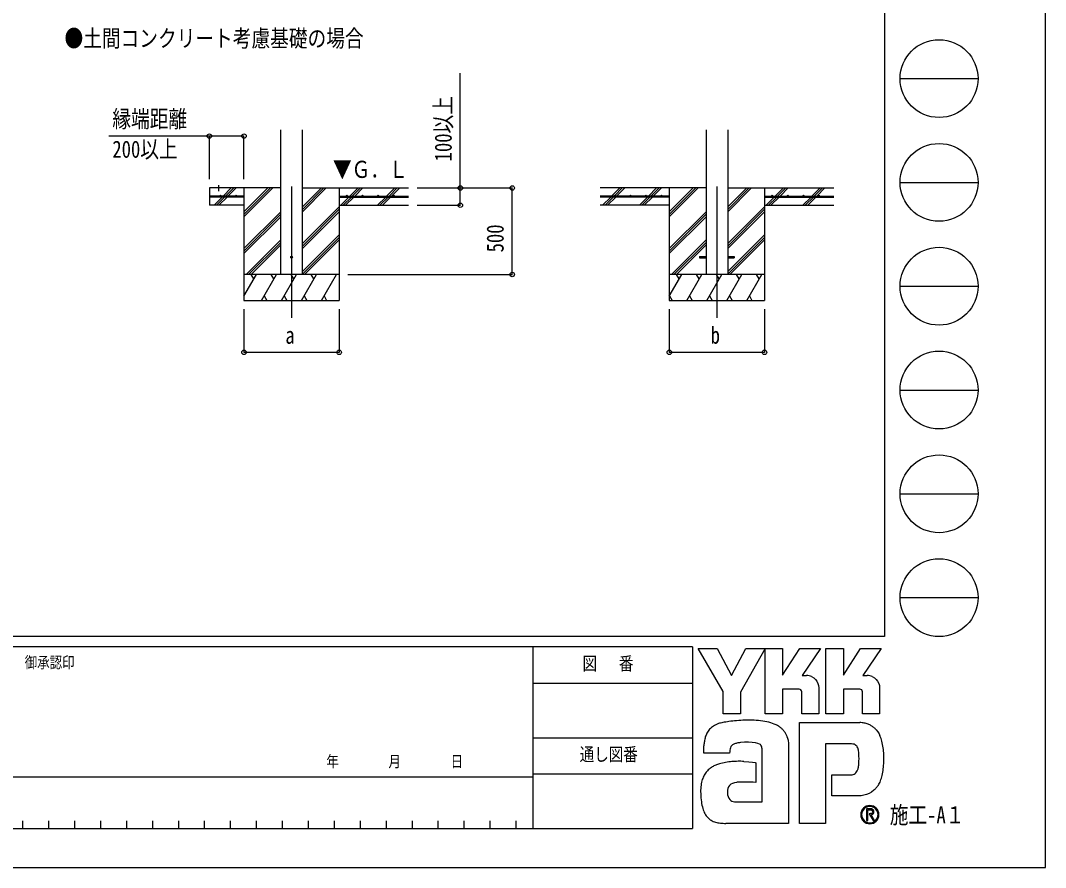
# Model space of a CAD drawing. Units: millimetres, scale not verified. Extents: x -12615 to 12615, y -8910 to 8910.
# Drawn here: x 6693 to 12615, y -8910 to -4014 of the extents above; entities that cross this region are included whole.
import ezdxf
from ezdxf.enums import TextEntityAlignment as Align

# ---------------------------------------------------------------- set-up
doc = ezdxf.new("R2010")
doc.units = ezdxf.units.MM
doc.header["$LTSCALE"] = 40
for name, color, linetype in [('0-2_USER1', 3, 'Continuous'), ('0-3_YKK_12', 2, 'Continuous'), ('0-4_YKK_13', 4, 'Continuous'), ('0-5_YKK_A1', 4, 'Continuous'), ('0-6_YKK_D', 6, 'Continuous'), ('0-7_YKK_ZWAK', 7, 'Continuous')]:
    doc.layers.add(name, color=color, linetype=linetype)
doc.styles.add('ＭＳ ゴシック', font='')
doc.styles.get('ＭＳ ゴシック').set_extended_font_data('MS Gothic')

msp = doc.modelspace()

# ---------------------------------------------------------------- linework, layer by layer
at = {"layer": '0-3_YKK_12'}
for p, q in [((8259.13, -4972.97), (8259.13, -5732.18)), ((10716.52, -4972.97), (10716.52, -5732.18))]:
    msp.add_line(p, q, dxfattribs=at)
at = {"layer": '0-4_YKK_13'}
for p, q in [((10616.52, -5377.68), (10616.52, -5386.68)), ((10616.52, -5377.68), (10654.02, -5377.68)), ((10616.52, -5386.68), (10654.02, -5386.68)), ((10779.02, -5377.68), (10816.52, -5377.68)), ((10779.02, -5386.68), (10816.52, -5386.68)), ((10816.52, -5377.68), (10816.52, -5386.68))]:
    msp.add_line(p, q, dxfattribs=at)
msp.add_circle((8259.13, -5382.18), 5, dxfattribs=at)
at = {"layer": '0-5_YKK_A1'}
for p, q in [((8196.63, -5482.18), (8196.63, -4646.83)), ((8321.63, -5482.18), (8321.63, -4646.83)), ((10654.02, -4645.83), (10654.02, -5482.18)), ((10779.02, -4645.83), (10779.02, -5482.18)), ((7837.66, -4965.97), (7837.66, -5000.82)), ((7984.13, -5029.68), (7784.13, -5029.68)), ((7863.1, -5029.68), (7910.6, -4982.18)), ((7877.24, -5029.68), (7924.74, -4982.18)), ((7891.38, -5029.68), (7938.88, -4982.18)), ((7984.13, -4982.18), (7984.13, -5632.18)), ((7984.13, -5149.06), (8151.01, -4982.18)), ((7984.13, -5134.92), (8136.87, -4982.18)), ((7984.13, -5120.78), (8122.73, -4982.18)), ((7984.13, -5029.68), (7984.13, -5034.68)), ((8321.63, -5119.93), (8459.38, -4982.18)), ((8321.63, -5105.79), (8445.24, -4982.18)), ((8321.63, -5091.65), (8431.1, -4982.18)), ((8321.63, -4982.18), (8934.13, -4982.18)), ((8534.13, -4982.18), (8534.13, -5632.18)), ((8534.13, -5029.68), (8934.13, -5029.68)), ((8534.13, -5029.68), (8534.13, -5034.68)), ((8595.73, -5029.68), (8643.23, -4982.18)), ((8609.87, -5029.68), (8657.37, -4982.18)), ((8624.01, -5029.68), (8671.51, -4982.18)), ((8807.86, -5029.68), (8855.36, -4982.18)), ((8822, -5029.68), (8869.5, -4982.18)), ((8836.15, -5029.68), (8883.65, -4982.18)), ((10654.02, -4982.18), (10041.52, -4982.18)), ((10441.52, -5029.68), (10041.52, -5029.68)), ((10108.35, -5029.68), (10155.85, -4982.18)), ((10122.5, -5029.68), (10124.16, -5028.02)), ((10127.35, -5024.83), (10170, -4982.18)), ((10136.64, -5029.68), (10184.14, -4982.18)), ((10320.49, -5029.68), (10367.99, -4982.18)), ((10334.63, -5029.68), (10382.13, -4982.18)), ((10348.77, -5029.68), (10396.27, -4982.18)), ((10441.52, -4982.18), (10441.52, -5632.18)), ((10441.52, -5149.06), (10608.4, -4982.18)), ((10441.52, -5134.92), (10594.26, -4982.18)), ((10441.52, -5120.78), (10580.12, -4982.18)), ((10441.52, -5029.68), (10441.52, -5034.68)), ((10779.02, -5119.93), (10916.77, -4982.18)), ((10779.02, -5105.79), (10902.63, -4982.18)), ((10779.02, -5091.65), (10888.49, -4982.18)), ((10779.02, -4982.18), (11391.52, -4982.18)), ((10991.52, -4982.18), (10991.52, -5632.18)), ((10991.52, -5029.68), (11391.52, -5029.68)), ((10991.52, -5029.68), (10991.52, -5034.68)), ((11053.12, -5029.68), (11100.62, -4982.18)), ((11067.26, -5029.68), (11114.76, -4982.18)), ((11081.4, -5029.68), (11128.9, -4982.18)), ((11265.25, -5029.68), (11312.75, -4982.18)), ((11279.39, -5029.68), (11326.89, -4982.18)), ((11293.53, -5029.68), (11341.03, -4982.18)), ((7984.13, -5034.68), (7784.13, -5034.68)), ((7984.13, -5082.18), (7784.13, -5082.18)), ((7812, -5080.78), (7858.1, -5034.68)), ((7824.74, -5082.18), (7872.24, -5034.68)), ((7838.88, -5082.18), (7886.38, -5034.68)), ((8321.63, -5303.78), (8534.13, -5091.28)), ((8534.13, -5034.68), (8934.13, -5034.68)), ((8534.13, -5082.18), (8934.13, -5082.18)), ((8543.23, -5082.18), (8590.73, -5034.68)), ((8557.37, -5082.18), (8604.87, -5034.68)), ((8571.51, -5082.18), (8619.01, -5034.68)), ((8755.36, -5082.18), (8802.86, -5034.68)), ((8769.5, -5082.18), (8817, -5034.68)), ((8783.64, -5082.18), (8831.15, -5034.68)), ((10441.52, -5034.68), (10041.52, -5034.68)), ((10441.52, -5082.18), (10041.52, -5082.18)), ((10055.85, -5082.18), (10103.35, -5034.68)), ((10069.99, -5082.18), (10117.5, -5034.68)), ((10084.14, -5082.18), (10131.64, -5034.68)), ((10269.39, -5080.78), (10315.48, -5034.68)), ((10282.13, -5082.18), (10329.63, -5034.68)), ((10296.27, -5082.18), (10343.77, -5034.68)), ((10779.02, -5303.78), (10991.52, -5091.28)), ((10991.52, -5034.68), (11391.52, -5034.68)), ((10991.52, -5082.18), (11391.52, -5082.18)), ((11000.62, -5082.18), (11048.12, -5034.68)), ((11014.76, -5082.18), (11062.26, -5034.68)), ((11028.9, -5082.18), (11076.4, -5034.68)), ((11212.75, -5082.18), (11260.25, -5034.68)), ((11226.89, -5082.18), (11274.39, -5034.68)), ((11241.03, -5082.18), (11288.53, -5034.68)), ((7984.13, -5332.91), (8196.63, -5120.41)), ((7984.13, -5347.05), (8196.63, -5134.55)), ((7984.13, -5361.19), (8196.63, -5148.7)), ((8321.63, -5317.92), (8534.13, -5105.42)), ((8321.63, -5332.06), (8534.13, -5119.56)), ((10441.52, -5332.91), (10654.02, -5120.41)), ((10441.52, -5347.05), (10654.02, -5134.55)), ((10441.52, -5361.19), (10654.02, -5148.7)), ((10779.02, -5317.92), (10991.52, -5105.42)), ((10779.02, -5332.06), (10991.52, -5119.56)), ((8321.63, -5465.91), (8534.13, -5253.41)), ((8321.63, -5480.05), (8534.13, -5267.55)), ((10779.02, -5465.91), (10991.52, -5253.41)), ((10779.02, -5480.05), (10991.52, -5267.55)), ((7996.99, -5482.18), (8196.63, -5282.54)), ((8011.13, -5482.18), (8196.63, -5296.68)), ((8025.28, -5482.18), (8196.63, -5310.83)), ((8333.64, -5482.18), (8534.13, -5281.69)), ((10454.38, -5482.18), (10654.02, -5282.54)), ((10468.52, -5482.18), (10654.02, -5296.68)), ((10482.66, -5482.18), (10654.02, -5310.83)), ((10791.03, -5482.18), (10991.52, -5281.69)), ((8534.13, -5482.18), (7984.13, -5482.18)), ((7984.13, -5607.63), (8056.56, -5482.18)), ((8041.56, -5508.17), (8026.56, -5482.18)), ((8085.43, -5632.18), (8172.03, -5482.18)), ((8157.03, -5508.16), (8142.03, -5482.18)), ((8200.9, -5632.18), (8287.5, -5482.18)), ((8272.5, -5508.17), (8257.5, -5482.18)), ((8316.37, -5632.18), (8402.97, -5482.18)), ((8387.97, -5508.17), (8372.97, -5482.18)), ((8431.84, -5632.18), (8518.44, -5482.18)), ((8488.44, -5482.18), (8488.44, -5482.18)), ((10991.52, -5482.18), (10441.52, -5482.18)), ((10441.52, -5607.63), (10513.95, -5482.18)), ((10498.95, -5508.17), (10483.95, -5482.18)), ((10542.82, -5632.18), (10629.42, -5482.18)), ((10614.42, -5508.16), (10599.42, -5482.18)), ((10658.29, -5632.18), (10744.89, -5482.18)), ((10729.89, -5508.17), (10714.89, -5482.18)), ((10773.76, -5632.18), (10860.36, -5482.18)), ((10845.36, -5508.17), (10830.36, -5482.18)), ((10889.23, -5632.18), (10975.83, -5482.18)), ((10960.83, -5508.16), (10945.83, -5482.18)), ((8100.43, -5606.2), (8115.43, -5632.18)), ((8215.9, -5606.2), (8230.9, -5632.18)), ((8331.37, -5606.2), (8346.37, -5632.18)), ((8446.84, -5606.2), (8461.84, -5632.18)), ((10442.35, -5606.2), (10457.34, -5632.18)), ((10557.82, -5606.2), (10572.81, -5632.18)), ((10673.29, -5606.2), (10688.28, -5632.18)), ((10788.76, -5606.2), (10803.76, -5632.18)), ((10904.23, -5606.2), (10919.22, -5632.18)), ((7984.13, -5632.18), (8534.13, -5632.18)), ((10441.52, -5632.18), (10991.52, -5632.18))]:
    msp.add_line(p, q, dxfattribs=at)
msp.add_lwpolyline([(8196.63, -4982.18), (7784.13, -4982.18), (7784.13, -5082.18)], dxfattribs=at)
for centre in [(7849.13, -5027.18), (7939.13, -5027.18), (8579.13, -5027.18), (8669.13, -5027.18), (8759.13, -5027.18), (8849.13, -5027.18), (10126.52, -5027.18), (10216.52, -5027.18), (10306.52, -5027.18), (10396.52, -5027.18), (11036.52, -5027.18), (11126.52, -5027.18), (11216.52, -5027.18), (11306.52, -5027.18)]:
    msp.add_circle(centre, 2.5, dxfattribs=at)
at = {"layer": '0-6_YKK_D'}
for p, q in [((7784.13, -4932.18), (7784.13, -4681.18)), ((7984.13, -4932.18), (7984.13, -4681.18)), ((8984.13, -4982.18), (9535.13, -4982.18)), ((8984.13, -4982.18), (9235.13, -4982.18)), ((9534.13, -5482.18), (9534.13, -4982.18)), ((8984.13, -5082.18), (9235.13, -5082.18)), ((8584.13, -5482.18), (9535.13, -5482.18)), ((7984.13, -5682.18), (7984.13, -5933.18)), ((8534.13, -5682.18), (8534.13, -5933.18)), ((10441.52, -5682.18), (10441.52, -5933.18)), ((10991.52, -5682.18), (10991.52, -5933.18)), ((7984.13, -5932.18), (8534.13, -5932.18)), ((10441.52, -5932.18), (10991.52, -5932.18))]:
    msp.add_line(p, q, dxfattribs=at)
for points in [[(9234.13, -5082.18), (9234.13, -4982.18), (9234.13, -4318.98)], [(7984.13, -4682.18), (7784.13, -4682.18), (7203.53, -4682.18)]]:
    msp.add_lwpolyline(points, dxfattribs=at)
for centre in [(7784.13, -4682.18), (7984.13, -4682.18), (9234.13, -4982.18), (9534.13, -4982.18), (9234.13, -5082.18), (9534.13, -5482.18), (7984.13, -5932.18), (8534.13, -5932.18), (10441.52, -5932.18), (10991.52, -5932.18)]:
    msp.add_circle(centre, 12.75, dxfattribs=at)
at = {"layer": '0-7_YKK_ZWAK'}
for p, q in [((11685.06, 8325), (11685.06, -7575)), ((11775.06, -4350), (12225.06, -4350)), ((11775.06, -4950), (12225.06, -4950)), ((11775.06, -5550), (12225.06, -5550)), ((11775.06, -6150), (12225.06, -6150)), ((11775.06, -6750), (12225.06, -6750)), ((11775.06, -7350), (12225.06, -7350)), ((11685.06, -7575), (-11714.94, -7575)), ((9652.56, -7635), (6555.06, -7635)), ((9652.56, -7635), (9652.56, -8685)), ((10575.06, -7635), (9652.56, -7635)), ((10575.06, -7635), (10575.06, -8685)), ((9652.56, -7845), (10575.06, -7845)), ((9652.56, -8160), (10575.06, -8160)), ((6555.06, -8385), (9652.56, -8385)), ((10575.06, -8370), (9652.56, -8370)), ((6705.06, -8640), (6705.06, -8685)), ((6855.06, -8640), (6855.06, -8685)), ((7005.06, -8640), (7005.06, -8685)), ((7155.06, -8640), (7155.06, -8685)), ((7305.06, -8640), (7305.06, -8685)), ((7455.06, -8640), (7455.06, -8685)), ((7605.06, -8640), (7605.06, -8685)), ((7755.06, -8640), (7755.06, -8685)), ((7905.06, -8640), (7905.06, -8685)), ((8055.06, -8640), (8055.06, -8685)), ((8205.06, -8640), (8205.06, -8685)), ((8355.06, -8640), (8355.06, -8685)), ((8505.06, -8640), (8505.06, -8685)), ((8655.06, -8640), (8655.06, -8685)), ((8805.06, -8640), (8805.06, -8685)), ((8955.06, -8640), (8955.06, -8685)), ((9105.06, -8640), (9105.06, -8685)), ((9255.06, -8640), (9255.06, -8685)), ((9405.06, -8640), (9405.06, -8685)), ((9555.06, -8640), (9555.06, -8685)), ((6555.06, -8685), (9652.56, -8685)), ((9652.56, -8685), (10575.06, -8685)), ((11600.02, -8651.94), (11600.02, -8651.94))]:
    msp.add_line(p, q, dxfattribs=at)
for points in [[(-12615, -8910), (12615, -8910), (12615, 8910), (-12615, 8910)], [(10608.06, -7644), (10718.49, -7644), (10801.41, -7800.3), (10884.12, -7644), (10994.63, -7644), (10853.01, -7895.97), (10853.01, -8022.4), (10752.29, -8022.4), (10752.29, -7892.57)]]:
    msp.add_lwpolyline(points, close=True, dxfattribs=at)
for points in [[(11191.64, -7879.83), (11096.31, -7879.83), (11096.31, -8022.29), (10994.74, -8022.29), (10994.74, -7644), (11096.31, -7644), (11096.31, -7798.75), (11196.21, -7644), (11315.52, -7644), (11208.48, -7800.64), (11212.27, -7800.64), (11216.46, -7800.64), (11220.76, -7800.64), (11224.9, -7800.64), (11228.6, -7800.64), (11231.58, -7800.64), (11233.57, -7800.64), (11234.3, -7800.64)], [(11542.53, -7879.83), (11447.31, -7879.83), (11447.31, -8022.4), (11345.69, -8022.4), (11345.69, -7644), (11447.31, -7644), (11447.31, -7798.75), (11547.1, -7644), (11666.41, -7644), (11559.37, -7800.64), (11563.2, -7800.64), (11567.41, -7800.64), (11571.71, -7800.64), (11575.84, -7800.64), (11579.52, -7800.64), (11582.49, -7800.64), (11584.47, -7800.64), (11585.19, -7800.64)], [(11263.52, -7806.64), (11275.65, -7813.57), (11285.92, -7822.6), (11294.18, -7833.36), (11300.27, -7845.45), (11304.03, -7858.49), (11305.32, -7872.11), (11305.32, -8022.65), (11206.23, -8022.65), (11206.23, -7894.23)], [(11614.45, -7806.64), (11626.61, -7813.57), (11636.92, -7822.6), (11645.22, -7833.36), (11651.35, -7845.45), (11655.14, -7858.49), (11656.44, -7872.11), (11656.44, -8022.4), (11557.12, -8022.4), (11557.12, -7894.23)], [(11486.61, -8194.52), (11343.58, -8194.52), (11343.58, -8655), (11193.69, -8655), (11193.69, -8072.37), (11542.06, -8072.37)], [(11123.13, -8157.5), (11127.38, -8174.71), (11129.79, -8193.13), (11130.55, -8212.76), (11130.55, -8655), (10768.66, -8655)], [(11636.14, -8113.54), (11645.92, -8125.87), (11653.24, -8137.83), (11658.35, -8148.65)], [(10814.39, -8196.93), (10807.42, -8200.86), (10801.98, -8205.65), (10797.86, -8211.25), (10794.88, -8217.59), (10792.82, -8224.59), (10791.48, -8232.21), (10790.67, -8240.37), (10790.19, -8249), (10640.23, -8249.37), (10640.67, -8228.86), (10641.5, -8205.82)], [(10871.84, -8296.58), (10900.22, -8298.46), (10922.53, -8300.96), (10937.13, -8303.3), (10942.36, -8304.7), (10942.36, -8419.42), (10925.77, -8417.67), (10907.57, -8416.68), (10888.94, -8416.3), (10871.06, -8416.36), (10855.1, -8416.69), (10842.25, -8417.13), (10833.68, -8417.51), (10830.56, -8417.68), (10817.59, -8420.05), (10806.4, -8423.76), (10797.01, -8428.84), (10789.4, -8435.31), (10783.58, -8443.19), (10779.55, -8452.51), (10777.31, -8463.3), (10776.86, -8475.57), (10778.29, -8489.07), (10781.15, -8500.22), (10785.28, -8509.25), (10790.48, -8516.37), (10796.58, -8521.78), (10803.4, -8525.72), (10810.76, -8528.37), (10818.48, -8529.97), (10977.79, -8529.97), (10977.79, -8235.22), (10977.83, -8229.38), (10977.53, -8223.66), (10976.78, -8218.16), (10975.5, -8212.94), (10973.59, -8208.07), (10970.96, -8203.64), (10967.51, -8199.72), (10963.16, -8196.37)], [(10963.16, -8196.37), (10953.82, -8192.71), (10938.88, -8189.6), (10919.82, -8187.31), (10898.12, -8186.08), (10875.25, -8186.18), (10852.69, -8187.85)], [(11537.48, -8282.99), (11537.29, -8263.9), (11536.38, -8246.69), (11534.23, -8231.59), (11530.31, -8218.78)], [(11623.69, -8462.91), (11609.85, -8473.67), (11595.43, -8482.13), (11580.55, -8488.44), (11565.3, -8492.76), (11549.8, -8495.23), (11534.16, -8496.03), (11380.08, -8496.03), (11380.08, -8374.99), (11466.96, -8374.99), (11482.98, -8374.77), (11497.07, -8373.4), (11509.16, -8369.86)], [(11623.82, -8587.79), (11623.75, -8586.03), (11623.53, -8584.34), (11623.16, -8582.71), (11622.66, -8581.16), (11622.01, -8579.69), (11621.22, -8578.31), (11620.3, -8577.02), (11619.24, -8575.84), (11617.85, -8574.61), (11616.31, -8573.54), (11614.62, -8572.63), (11612.79, -8571.88), (11610.84, -8571.29), (11608.75, -8570.87), (11606.55, -8570.61), (11604.23, -8570.53), (11581.5, -8570.53), (11581.5, -8637.42), (11588.37, -8637.42), (11588.37, -8577.35), (11604.23, -8577.35), (11605.87, -8577.41), (11607.41, -8577.57), (11608.85, -8577.83), (11610.19, -8578.2), (11611.42, -8578.67), (11612.53, -8579.24), (11613.52, -8579.9), (11614.4, -8580.67)], [(11617.08, -8587.79), (11616.66, -8591.01), (11615.51, -8593.54), (11613.78, -8595.47), (11611.64, -8596.87), (11609.23, -8597.83), (11606.71, -8598.42), (11604.25, -8598.72), (11601.99, -8598.8), (11596.03, -8598.8), (11599.04, -8603.91), (11618.68, -8637.65), (11626.54, -8637.65), (11607.6, -8605.17), (11609.37, -8604.82), (11611.07, -8604.37), (11612.67, -8603.83), (11614.19, -8603.2), (11615.6, -8602.47), (11616.92, -8601.65), (11618.14, -8600.73), (11619.24, -8599.73)]]:
    msp.add_lwpolyline(points, dxfattribs=at)
for centre in [(12000.06, -4350), (12000.06, -4950), (12000.06, -5550), (12000.06, -6150), (12000.06, -6750), (12000.06, -7350)]:
    msp.add_circle(centre, 225, dxfattribs=at)
for centre, radius, start, end in [((11234.45, -7875.57), 74.93, 78.26798, 90.11215), ((11235.52, -7870.11), 69.37, 66.19963, 78.22058), ((11585.34, -7875.7), 75.07, 78.27851, 90.10826), ((11586.37, -7870.44), 69.7, 66.2483, 78.23226), ((11192.17, -7893.88), 14.06, 358.57817, 92.1683), ((11543.13, -7893.81), 14, 358.29941, 92.43455), ((10754.81, -8183.52), 108.22, 138.03852, 152.12015), ((10754.79, -8184.02), 108.55, 122.60463, 137.83438), ((10769.15, -8207.24), 135.84, 108.37421, 122.42809), ((10791.88, -8288.08), 219.75, 100.93159, 107.35499), ((10866.16, -8648.45), 587.69, 97.86054, 101.37938), ((10901.03, -8890.74), 832.48, 94.90201, 97.9576), ((10903.41, -8910.14), 852, 91.6169, 94.94971), ((10900.11, -8772.18), 714.01, 87.51794, 91.66439), ((10909.38, -8573.33), 514.94, 81.92631, 87.59083), ((10936.76, -8385.69), 325.32, 73.67137, 82.05943), ((10977.38, -8249.75), 183.45, 60.60528, 73.9085), ((10994.01, -8216.59), 146.41, 52.17347, 59.90542), ((11008.88, -8197.34), 122.08, 43.55042, 52.14561), ((11536.36, -8232.64), 160.37, 78.73198, 87.96551), ((11541.07, -8208.59), 135.87, 69.03034, 78.69541), ((11545.45, -8196.9), 123.38, 59.39484, 68.9885), ((11547.48, -8193.34), 119.28, 50.3012, 59.3616), ((11546.74, -8194.18), 120.4, 42.05209, 50.28551), ((10821.12, -8207.6), 179.04, 163.48385, 171.57982), ((10774.82, -8193.86), 130.74, 152.2125, 163.4865), ((11017.07, -8189.43), 110.69, 34.48659, 43.50182), ((11017.13, -8189.26), 110.55, 25.58915, 34.43128), ((11007.29, -8193.87), 121.41, 17.43089, 25.54591), ((11487.28, -8228.44), 188.76, 14.76267, 25.00486), ((10913.41, -8221.38), 272.36, 171.55622, 176.72493), ((10853.97, -8290.89), 101.95, 102.4979, 112.84632), ((10873.7, -8375.98), 189.3, 96.37207, 102.75341), ((11487.42, -8268.03), 73.52, 77.94572, 90.63794), ((11493.81, -8238.05), 42.86, 60.20991, 77.92418), ((11497.96, -8230.26), 34.04, 39.8078, 59.75378), ((11492.14, -8234.71), 41.37, 22.65544, 39.38165), ((11371.51, -8259.99), 308.76, 7.9139, 14.95041), ((11255.87, -8276.8), 425.61, 2.54376, 8.01251), ((11196.61, -8284.73), 340.88, 355.2339, 0.29193), ((11189.59, -8280.29), 491.98, 357.76419, 2.60674), ((10750.42, -8434.88), 122.29, 130.60221, 141.94427), ((10757.63, -8443.54), 133.55, 120.60724, 130.53081), ((10771.85, -8467.72), 161.6, 112.58838, 120.58162), ((10790.98, -8513.7), 211.4, 106.61303, 112.59024), ((10821.07, -8614.84), 316.93, 99.87193, 106.59825), ((10837.93, -8709.82), 413.39, 94.78469, 99.91711), ((10846.14, -8804.31), 508.24, 90.80099, 94.81812), ((10847.39, -8874.68), 578.61, 87.57779, 90.82714), ((11460.15, -8319.42), 74.48, 334.00676, 347.34989), ((11377.49, -8300.27), 159.33, 347.14308, 355.40008), ((11307.45, -8294.38), 373.25, 347.15166, 352.97565), ((11208.51, -8281.51), 473.02, 352.8937, 357.82206), ((10826.95, -8462.09), 204.02, 164.97537, 174.56739), ((10777.37, -8448.87), 152.71, 153.89178, 164.94341), ((10754.78, -8438.01), 127.65, 142.04688, 153.80771), ((11495.16, -8338.28), 34.54, 293.91672, 314.09376), ((11490.45, -8334.13), 40.8, 314.78099, 333.92928), ((11440.22, -8325.35), 236.92, 339.22498, 347.31457), ((10914.4, -8470.46), 291.87, 174.55588, 182.47272), ((11523.69, -8350.16), 150.71, 311.57033, 318.66243), ((11506.24, -8334.86), 173.92, 318.67367, 325.29112), ((11551.08, -8368.28), 118.04, 326.23251, 339.61931), ((11077.49, -8467.89), 454.94, 181.90948, 187.89042), ((10886.08, -8494.82), 261.65, 187.80471, 196.36971), ((10785.01, -8524.67), 156.26, 196.3102, 208.20993), ((11600.11, -8604.57), 52.92, 90.09157, 179.92363), ((11599.77, -8604.4), 47.06, 134.8007, 180.12175), ((11599.91, -8604.13), 46.97, 89.86602, 135.149), ((11600.1, -8604.47), 52.82, 44.93442, 90.08536), ((11600.12, -8604.49), 47.33, 45.03108, 90.11509), ((11607.02, -8587.51), 10.06, 358.3894, 42.86139), ((11600.15, -8604.5), 47.31, 0.00643, 45.07115), ((11600.52, -8604.31), 52.41, 359.78949, 45.13288), ((10741.01, -8548.09), 106.41, 208.29777, 223.35561), ((10731.08, -8556.83), 93.2, 223.64205, 239.63663), ((10739.32, -8541.84), 110.3, 239.8785, 253.65355), ((11599.78, -8604.63), 52.6, 179.86065, 225.14399), ((11599.58, -8604.7), 46.87, 179.75513, 225.29722), ((11600.03, -8604.63), 52.77, 224.94536, 269.98445), ((11599.93, -8605.12), 46.82, 224.62822, 270.10973), ((11600.03, -8604.37), 53.04, 269.98802, 314.93777), ((11599.95, -8604.42), 47.52, 270.09072, 359.90926), ((11607.22, -8588.27), 16.6, 316.37674, 1.6565), ((11600.39, -8604.71), 52.54, 314.92572, 0.23508), ((10754.4, -8490.03), 164.26, 253.69102, 263.74909), ((10767.18, -8376.29), 278.71, 263.68487, 270.30455)]:
    msp.add_arc(centre, radius, start, end, dxfattribs=at)

# ---------------------------------------------------------------- texts
at = {"layer": '0-2_USER1', "style": 'ＭＳ ゴシック', "width": 0.8}
msp.add_text('●土間コンクリート考慮基礎の場合', height=98.97, dxfattribs=at).set_placement((6947.31, -4196.36), align=Align.BOTTOM_LEFT)
at = {"layer": '0-5_YKK_A1', "style": 'ＭＳ ゴシック', "width": 0.8}
msp.add_text('▼Ｇ．Ｌ', height=98.97, dxfattribs=at).set_placement((8498.22, -4953.73), align=Align.BOTTOM_LEFT)
at = {"layer": '0-6_YKK_D', "style": 'ＭＳ ゴシック', "width": 0.8}
for s, p in [('100以上', (9214.13, -4828.58)), ('500', (9514.13, -5354.58))]:
    msp.add_text(s, height=98.97, rotation=90, dxfattribs=at).set_placement(p, align=Align.BOTTOM_LEFT)
for s, p in [('縁端距離', (7223.53, -4662.18)), ('200以上', (7223.53, -4837.18)), ('b', (10680.52, -5912.18)), ('a', (8223.13, -5912.18))]:
    msp.add_text(s, height=98.97, dxfattribs=at).set_placement(p, align=Align.BOTTOM_LEFT)
at = {"layer": '0-7_YKK_ZWAK', "style": 'ＭＳ ゴシック', "width": 0.8}
for s, height, p in [('御承認印', 65.98, (6717.41, -7777.5)), ('図\u3000 番', 76.98, (9940.21, -7792.5)), ('通し図番', 76.98, (9923.41, -8317.5)), ('年        月        日', 65.98, (8459.72, -8349.64)), ('施工-A１', 98.97, (11715.06, -8685))]:
    msp.add_text(s, height=height, dxfattribs=at).set_placement(p, align=Align.BOTTOM_LEFT)

doc.saveas('drawing.dxf')
